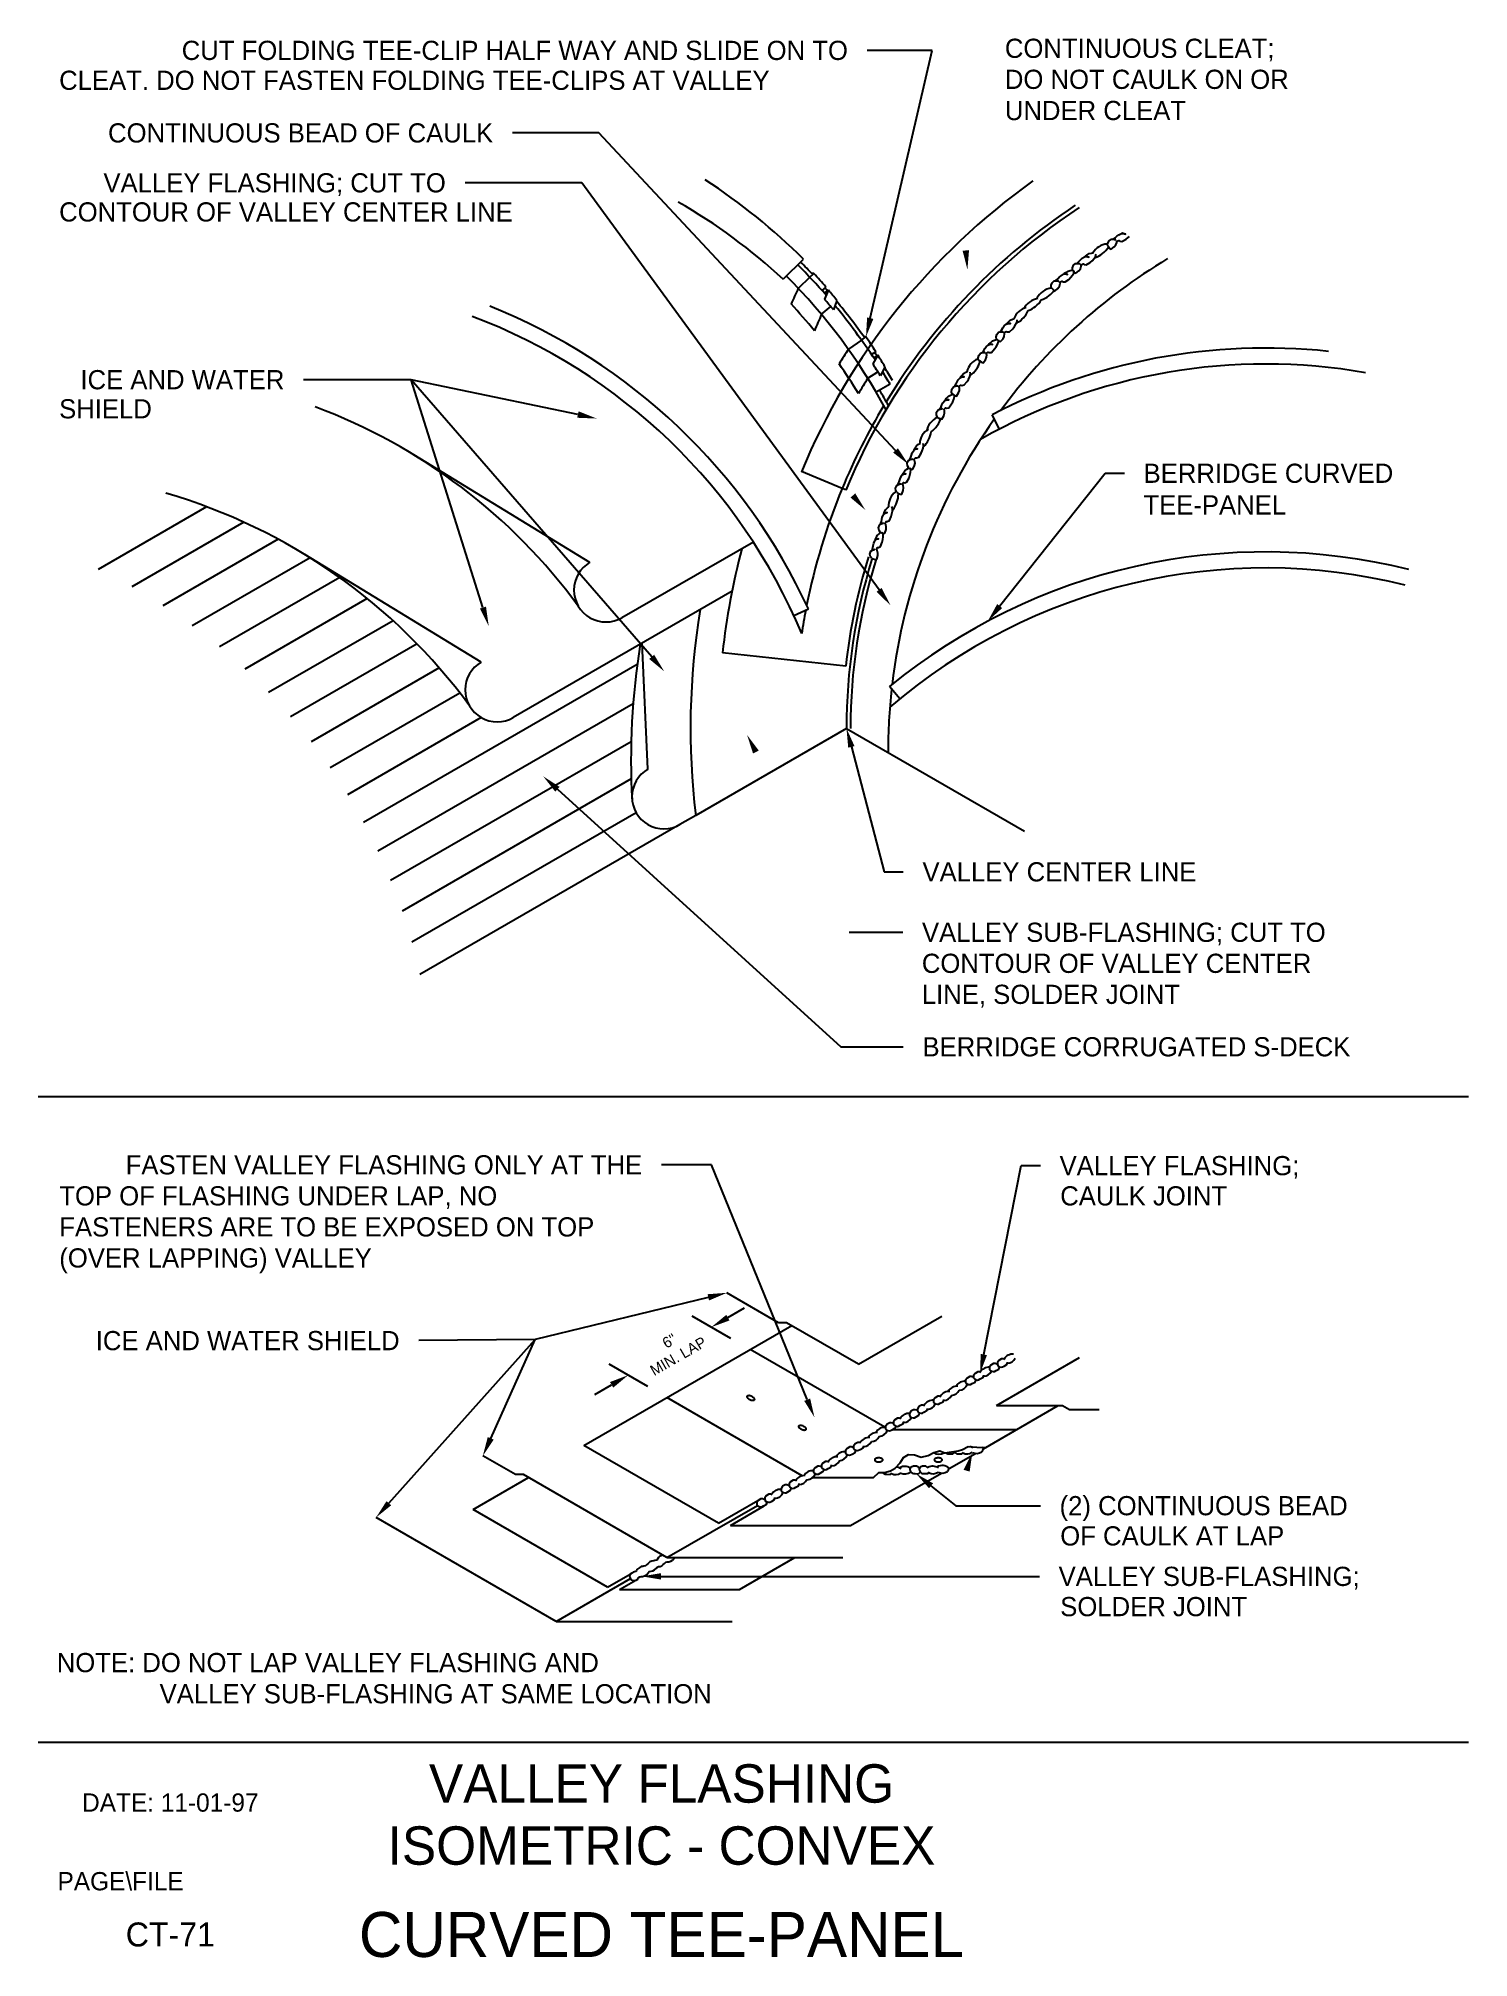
# Model space of a CAD drawing. Extents: x 0 to 90, y 3 to 123.
import ezdxf
from ezdxf.enums import TextEntityAlignment as Align

# ---------------------------------------------------------------- set-up
doc = ezdxf.new("R2010")
doc.units = 0
doc.header["$LTSCALE"] = 1.5996
doc.linetypes.add('HIDDENX2', pattern=[0])
for name, color, linetype in [('BORDER', 7, 'CONTINUOUS'), ('CMP-FLSH', 7, 'CONTINUOUS'), ('DIM-TXT', 7, 'CONTINUOUS'), ('STRC', 7, 'CONTINUOUS')]:
    doc.layers.add(name, color=color, linetype=linetype)

msp = doc.modelspace()

# ---------------------------------------------------------------- linework, layer by layer
at = {"layer": 'BORDER', "color": 0, "linetype": 'CONTINUOUS'}
for p, q in [((89.76, 56.88), (0.37, 56.88)), ((89.76, 16.5), (0.37, 16.5))]:
    msp.add_line(p, q, dxfattribs=at)
at = {"layer": 'CMP-FLSH', "color": 0, "linetype": 'CONTINUOUS'}
for p, q in [((46.95, 108.01), (48.19, 109.25)), ((48.6, 108.11), (48.84, 108.35)), ((48.84, 108.35), (48.72, 108.34)), ((49.59, 107.5), (49.35, 107.29)), ((49.75, 107.32), (49.5, 106.74)), ((49.51, 107.11), (49.75, 107.32)), ((50.28, 106.66), (50.07, 106.07)), ((52.1, 104.39), (51.98, 104.4)), ((51.82, 104.19), (52.1, 104.39)), ((52.71, 103.45), (52.45, 103.28)), ((52.85, 103.24), (52.52, 102.71)), ((52.59, 103.07), (52.85, 103.24)), ((53.28, 102.52), (53, 101.96)), ((53.61, 101.43), (52.74, 100.92)), ((60.44, 98.62), (59.98, 99.51)), ((34.85, 90.29), (23.83, 97.02)), ((50.84, 94.82), (50.61, 94.91)), ((45.06, 91.56), (36.85, 86.82)), ((28.05, 84.05), (17.03, 90.78)), ((43.73, 88.48), (30.05, 80.59)), ((47.59, 86.96), (48.5, 87.38)), ((38.47, 77.36), (38.11, 85.24)), ((50.84, 83.8), (43.14, 84.63)), ((54.21, 81.75), (53.57, 82.52)), ((50.88, 79.91), (41.46, 74.47)), ((50.88, 79.91), (62.01, 73.49)), ((41.46, 74.47), (40.47, 73.9)), ((46.64, 42.75), (43.41, 44.62)), ((34.47, 35.07), (47.46, 42.57)), ((47.14, 42.75), (46.64, 42.75)), ((51.63, 40.16), (47.14, 42.75)), ((51.63, 40.16), (56.83, 43.16)), ((60.25, 37.57), (65.45, 40.57)), ((48.12, 33.18), (39.66, 38.07)), ((59.44, 34.87), (64.12, 37.57)), ((60.25, 37.57), (64.38, 37.57)), ((64.38, 37.57), (64.81, 37.32)), ((64.81, 37.32), (66.68, 37.32)), ((42.88, 30.21), (34.47, 35.07)), ((30.19, 33.25), (28.15, 34.42)), ((57.3, 33.63), (58.95, 34.58)), ((27.54, 31.07), (31, 33.07)), ((30.69, 33.25), (30.19, 33.25)), ((39.66, 28.07), (30.69, 33.25)), ((48.78, 33.07), (52.57, 33.07)), ((51.13, 30.07), (56.81, 33.35)), ((39.66, 28.07), (45.31, 31.33)), ((42.88, 30.21), (45.33, 31.63)), ((43.63, 30.07), (45.74, 31.29)), ((32.73, 24.07), (21.48, 30.57)), ((35.95, 26.21), (27.54, 31.07)), ((43.63, 30.07), (51.13, 30.07)), ((39.66, 28.07), (50.66, 28.07)), ((44.2, 26.07), (47.66, 28.07)), ((32.73, 24.07), (37.39, 26.75)), ((35.95, 26.21), (37.36, 27.03)), ((36.7, 26.07), (37.72, 26.66)), ((36.7, 26.07), (44.2, 26.07)), ((32.73, 24.07), (43.73, 24.07))]:
    msp.add_line(p, q, dxfattribs=at)
at = {"layer": 'CMP-FLSH', "color": 0, "linetype": 'HIDDENX2'}
for p, q in [((48.6, 108.11), (47.87, 107.42)), ((49.32, 105.8), (49.9, 106.28)), ((51.82, 104.19), (51, 103.61)), ((52.21, 101.8), (52.85, 102.2)), ((50.61, 94.91), (48.07, 95.96)), ((53.28, 36.21), (44.86, 41.07)), ((53.77, 36.07), (61.52, 36.07))]:
    msp.add_line(p, q, dxfattribs=at)
at = {"layer": 'CMP-FLSH', "color": 0, "linetype": 'CONTINUOUS'}
for points in [[(67.2, 110.13), (67.22, 110.25), (67.29, 110.4), (67.45, 110.5), (67.57, 110.49), (67.7, 110.45), (67.55, 110.51), (67.69, 110.6), (67.78, 110.69), (67.9, 110.77), (68.06, 110.85), (68.19, 110.85), (68.31, 110.8), (68.1, 110.88), (68.15, 110.9)], [(67.2, 110.13), (67.25, 110.04), (67.34, 109.92), (67.42, 109.88), (67.62, 110.01), (67.72, 110.14), (67.78, 110.29), (67.77, 110.37), (67.91, 110.42), (67.96, 110.37), (68.1, 110.35), (68.36, 110.49), (68.49, 110.59), (68.56, 110.66)], [(64.99, 108.61), (65.04, 108.53), (65.13, 108.42), (65.22, 108.38), (65.41, 108.52), (65.5, 108.65), (65.55, 108.81), (65.54, 108.89), (65.67, 108.95), (65.73, 108.91), (65.87, 108.89), (66.12, 109.04), (66.24, 109.15), (66.36, 109.29), (66.45, 109.42), (66.48, 109.55)], [(65.01, 108.58), (65, 108.7), (65.06, 108.86), (65.2, 108.98), (65.33, 108.98), (65.46, 108.96), (65.3, 109), (65.43, 109.11), (65.51, 109.2), (65.62, 109.31), (65.76, 109.4), (65.9, 109.42), (66.02, 109.38), (65.81, 109.44), (65.92, 109.51), (66.05, 109.6), (66.2, 109.63), (66.31, 109.64)], [(63.68, 107.48), (63.68, 107.61), (63.73, 107.77), (63.87, 107.89), (64, 107.89), (64.13, 107.87), (63.97, 107.91), (64.1, 108.01), (64.18, 108.11), (64.29, 108.21), (64.44, 108.31), (64.57, 108.33), (64.7, 108.29), (64.48, 108.34), (64.59, 108.42), (64.73, 108.5), (64.87, 108.53), (64.99, 108.55)], [(63.68, 107.48), (63.74, 107.41), (63.84, 107.3), (63.92, 107.27), (64.1, 107.42), (64.19, 107.56), (64.23, 107.72), (64.21, 107.8), (64.34, 107.86), (64.4, 107.82), (64.55, 107.82), (64.78, 107.98), (64.89, 108.1), (65, 108.24), (65.09, 108.38), (65.11, 108.51)], [(60.26, 104.25), (60.24, 104.38), (60.27, 104.54), (60.38, 104.68), (60.51, 104.7), (60.65, 104.71), (60.48, 104.72), (60.59, 104.85), (60.65, 104.95), (60.74, 105.07), (60.87, 105.19), (61, 105.23), (61.13, 105.22), (60.9, 105.23), (61, 105.33), (61.12, 105.43), (61.26, 105.49), (61.37, 105.52)], [(60.24, 104.28), (60.3, 104.21), (60.42, 104.11), (60.5, 104.09), (60.67, 104.27), (60.74, 104.41), (60.76, 104.58), (60.74, 104.65), (60.86, 104.73), (60.92, 104.7), (61.06, 104.71), (61.28, 104.9), (61.38, 105.03), (61.47, 105.18), (61.54, 105.32), (61.55, 105.46)], [(59.14, 102.94), (59.12, 103.07), (59.15, 103.23), (59.26, 103.37), (59.39, 103.4), (59.53, 103.4), (59.36, 103.41), (59.47, 103.54), (59.53, 103.65), (59.62, 103.77), (59.75, 103.89), (59.88, 103.93), (60.01, 103.91), (59.78, 103.93), (59.88, 104.02), (60, 104.13), (60.14, 104.18), (60.25, 104.22)], [(59.14, 102.94), (59.21, 102.88), (59.33, 102.79), (59.42, 102.77), (59.57, 102.96), (59.63, 103.11), (59.65, 103.27), (59.62, 103.34), (59.73, 103.43), (59.8, 103.4), (59.94, 103.42), (60.14, 103.63), (60.23, 103.76), (60.32, 103.92), (60.38, 104.07), (60.38, 104.2)], [(57.49, 100.82), (57.45, 100.94), (57.46, 101.11), (57.56, 101.26), (57.68, 101.3), (57.82, 101.32), (57.65, 101.31), (57.74, 101.45), (57.79, 101.57), (57.86, 101.7), (57.98, 101.83), (58.1, 101.89), (58.23, 101.89), (58.01, 101.88), (58.09, 101.98), (58.2, 102.1), (58.33, 102.18), (58.43, 102.22)], [(57.47, 100.85), (57.54, 100.79), (57.66, 100.71), (57.75, 100.69), (57.89, 100.89), (57.95, 101.04), (57.95, 101.21), (57.91, 101.28), (58.02, 101.37), (58.09, 101.35), (58.23, 101.38), (58.42, 101.59), (58.5, 101.73), (58.58, 101.9), (58.63, 102.05), (58.62, 102.18)], [(56.54, 99.39), (56.5, 99.51), (56.51, 99.67), (56.61, 99.83), (56.73, 99.87), (56.87, 99.89), (56.7, 99.88), (56.79, 100.02), (56.84, 100.14), (56.91, 100.26), (57.02, 100.4), (57.15, 100.46), (57.28, 100.46), (57.06, 100.45), (57.14, 100.55), (57.25, 100.67), (57.38, 100.74), (57.48, 100.79)], [(56.54, 99.39), (56.62, 99.33), (56.75, 99.26), (56.84, 99.25), (56.97, 99.46), (57.01, 99.61), (57, 99.78), (56.96, 99.84), (57.07, 99.94), (57.13, 99.93), (57.27, 99.96), (57.45, 100.19), (57.52, 100.33), (57.59, 100.5), (57.63, 100.65), (57.61, 100.79)], [(54.75, 96.21), (54.69, 96.33), (54.68, 96.49), (54.75, 96.66), (54.87, 96.72), (55, 96.75), (54.83, 96.72), (54.9, 96.87), (54.94, 96.99), (54.99, 97.13), (55.08, 97.28), (55.2, 97.36), (55.32, 97.38), (55.1, 97.33), (55.17, 97.45), (55.26, 97.58), (55.38, 97.67), (55.48, 97.73)], [(54.72, 96.23), (54.8, 96.18), (54.93, 96.12), (55.03, 96.12), (55.14, 96.34), (55.17, 96.49), (55.14, 96.66), (55.1, 96.72), (55.19, 96.83), (55.26, 96.82), (55.4, 96.87), (55.55, 97.11), (55.62, 97.26), (55.67, 97.43), (55.7, 97.59), (55.67, 97.72)], [(54.02, 94.66), (53.96, 94.77), (53.95, 94.93), (54.02, 95.1), (54.13, 95.16), (54.27, 95.2), (54.1, 95.16), (54.17, 95.32), (54.21, 95.44), (54.26, 95.57), (54.35, 95.72), (54.47, 95.8), (54.59, 95.82), (54.37, 95.78), (54.44, 95.89), (54.53, 96.02), (54.65, 96.12), (54.75, 96.18)], [(54.02, 94.66), (54.1, 94.61), (54.24, 94.56), (54.33, 94.56), (54.43, 94.78), (54.45, 94.94), (54.42, 95.11), (54.37, 95.17), (54.45, 95.28), (54.53, 95.27), (54.66, 95.33), (54.8, 95.58), (54.85, 95.73), (54.89, 95.91), (54.91, 96.07), (54.87, 96.2)], [(52.99, 92.17), (52.92, 92.28), (52.89, 92.44), (52.94, 92.61), (53.05, 92.69), (53.17, 92.74), (53.01, 92.69), (53.07, 92.85), (53.08, 92.97), (53.12, 93.11), (53.19, 93.27), (53.3, 93.36), (53.42, 93.4), (53.21, 93.33), (53.26, 93.45), (53.33, 93.59), (53.44, 93.7), (53.53, 93.77)], [(52.96, 92.19), (53.05, 92.15), (53.19, 92.1), (53.28, 92.12), (53.36, 92.34), (53.37, 92.5), (53.33, 92.66), (53.28, 92.72), (53.36, 92.84), (53.43, 92.84), (53.56, 92.9), (53.68, 93.16), (53.72, 93.32), (53.75, 93.49), (53.76, 93.65), (53.72, 93.78)], [(52.46, 90.53), (52.39, 90.64), (52.35, 90.8), (52.41, 90.98), (52.51, 91.05), (52.64, 91.1), (52.48, 91.05), (52.53, 91.21), (52.55, 91.33), (52.59, 91.48), (52.66, 91.64), (52.76, 91.73), (52.89, 91.76), (52.67, 91.69), (52.73, 91.81), (52.8, 91.96), (52.91, 92.06), (52.99, 92.13)], [(52.46, 90.53), (52.55, 90.5), (52.69, 90.46), (52.78, 90.48), (52.85, 90.71), (52.85, 90.87), (52.8, 91.03), (52.75, 91.09), (52.82, 91.21), (52.89, 91.21), (53.01, 91.28), (53.12, 91.55), (53.15, 91.71), (53.17, 91.89), (53.17, 92.05), (53.12, 92.17)], [(59.28, 39.63), (59.17, 39.67), (59.08, 39.67), (58.92, 39.57), (58.82, 39.44), (58.82, 39.31), (58.88, 39.23), (58.96, 39.18), (59.06, 39.16), (59.14, 39.17), (59.24, 39.23), (59.41, 39.32), (59.46, 39.42), (59.46, 39.46)], [(60.28, 40.16), (60.17, 40.2), (60.07, 40.2), (59.91, 40.1), (59.81, 39.97), (59.81, 39.84), (59.88, 39.76), (59.96, 39.71), (60.05, 39.69), (60.13, 39.7), (60.23, 39.76), (60.41, 39.85), (60.45, 39.95), (60.45, 40)], [(60.77, 40.45), (60.67, 40.49), (60.57, 40.49), (60.41, 40.39), (60.31, 40.26), (60.31, 40.13), (60.37, 40.04), (60.45, 40), (60.55, 39.98), (60.63, 39.99), (60.73, 40.04), (60.91, 40.14), (60.95, 40.24), (60.95, 40.28)], [(58.79, 39.35), (58.68, 39.38), (58.58, 39.38), (58.42, 39.28), (58.32, 39.15), (58.32, 39.03), (58.39, 38.94), (58.47, 38.89), (58.56, 38.88), (58.64, 38.89), (58.74, 38.94), (58.92, 39.04), (58.96, 39.13), (58.96, 39.18)], [(55.27, 37.28), (55.17, 37.31), (55.07, 37.31), (54.91, 37.21), (54.81, 37.08), (54.81, 36.96), (54.87, 36.87), (54.95, 36.82), (55.05, 36.8), (55.13, 36.81), (55.23, 36.87), (55.41, 36.96), (55.45, 37.06), (55.45, 37.11)], [(55.77, 37.56), (55.66, 37.6), (55.56, 37.6), (55.4, 37.5), (55.31, 37.37), (55.31, 37.24), (55.37, 37.15), (55.45, 37.11), (55.55, 37.09), (55.63, 37.1), (55.72, 37.15), (55.9, 37.25), (55.95, 37.35), (55.95, 37.39)], [(56.79, 38.12), (56.68, 38.15), (56.58, 38.15), (56.42, 38.06), (56.32, 37.92), (56.32, 37.8), (56.39, 37.71), (56.47, 37.67), (56.56, 37.65), (56.64, 37.66), (56.74, 37.71), (56.92, 37.81), (56.96, 37.91), (56.96, 37.95)], [(53.78, 36.46), (53.67, 36.49), (53.58, 36.49), (53.42, 36.4), (53.32, 36.26), (53.32, 36.14), (53.38, 36.05), (53.46, 36.01), (53.56, 35.99), (53.64, 36), (53.74, 36.05), (53.91, 36.15), (53.96, 36.24), (53.96, 36.29)], [(54.28, 36.74), (54.17, 36.78), (54.07, 36.78), (53.91, 36.68), (53.82, 36.55), (53.82, 36.42), (53.88, 36.34), (53.96, 36.29), (54.06, 36.27), (54.14, 36.28), (54.23, 36.34), (54.41, 36.43), (54.46, 36.53), (54.46, 36.58)], [(51.29, 34.94), (51.18, 34.98), (51.08, 34.98), (50.92, 34.88), (50.82, 34.75), (50.82, 34.62), (50.89, 34.53), (50.97, 34.49), (51.06, 34.47), (51.14, 34.48), (51.24, 34.53), (51.42, 34.63), (51.46, 34.73), (51.46, 34.77)], [(51.78, 35.23), (51.68, 35.26), (51.58, 35.26), (51.42, 35.17), (51.32, 35.03), (51.32, 34.91), (51.38, 34.82), (51.46, 34.78), (51.56, 34.76), (51.64, 34.77), (51.74, 34.82), (51.92, 34.92), (51.96, 35.02), (51.96, 35.06)], [(52.57, 33.07), (52.91, 33.39), (53.25, 33.39), (53.64, 33.49), (53.93, 33.66), (54.23, 33.98), (54.45, 34.32), (54.76, 34.51), (55.13, 34.49), (55.54, 34.34), (55.98, 34.44), (56.34, 34.63), (56.71, 34.73), (57.02, 34.61), (57.87, 34.73), (58.14, 34.83), (58.48, 35), (59.02, 34.97), (59.48, 34.95), (59.59, 34.95)], [(49.28, 33.75), (49.17, 33.78), (49.08, 33.78), (48.92, 33.68), (48.82, 33.55), (48.82, 33.43), (48.88, 33.34), (48.96, 33.29), (49.06, 33.28), (49.14, 33.29), (49.24, 33.34), (49.41, 33.44), (49.46, 33.53), (49.46, 33.58)], [(49.78, 34.03), (49.67, 34.07), (49.57, 34.07), (49.41, 33.97), (49.31, 33.84), (49.31, 33.71), (49.38, 33.63), (49.46, 33.58), (49.55, 33.56), (49.63, 33.57), (49.73, 33.63), (49.91, 33.72), (49.95, 33.82), (49.95, 33.87)], [(55.41, 33.65), (55.34, 33.73), (55.25, 33.78), (55.07, 33.77), (54.92, 33.71), (54.85, 33.6), (54.86, 33.49), (54.91, 33.41), (54.99, 33.35), (55.06, 33.32), (55.17, 33.32), (55.38, 33.31), (55.46, 33.38), (55.49, 33.41)], [(55.99, 33.65), (55.91, 33.74), (55.83, 33.79), (55.64, 33.78), (55.49, 33.71), (55.43, 33.6), (55.44, 33.5), (55.49, 33.42), (55.56, 33.35), (55.64, 33.32), (55.75, 33.32), (55.95, 33.32), (56.04, 33.38), (56.06, 33.42)], [(57.09, 34.62), (57.13, 34.59), (57.21, 34.55), (57.32, 34.55), (57.52, 34.55), (57.61, 34.61), (57.63, 34.65)], [(57.61, 34.69), (57.63, 34.65), (57.71, 34.59), (57.78, 34.56), (57.89, 34.56), (58.09, 34.56), (58.18, 34.62), (58.2, 34.66)], [(47.26, 32.58), (47.15, 32.61), (47.05, 32.61), (46.89, 32.52), (46.79, 32.38), (46.79, 32.26), (46.86, 32.17), (46.94, 32.13), (47.03, 32.11), (47.11, 32.12), (47.21, 32.17), (47.39, 32.27), (47.43, 32.37), (47.43, 32.41)], [(47.75, 32.87), (47.65, 32.9), (47.55, 32.9), (47.39, 32.8), (47.29, 32.67), (47.29, 32.55), (47.35, 32.46), (47.43, 32.41), (47.53, 32.39), (47.61, 32.4), (47.71, 32.46), (47.89, 32.55), (47.93, 32.65), (47.93, 32.7)], [(53.13, 33.39), (53.15, 33.36), (53.23, 33.3), (53.3, 33.27), (53.41, 33.27), (53.62, 33.26), (53.7, 33.33), (53.72, 33.37)], [(45.74, 31.7), (45.63, 31.74), (45.53, 31.74), (45.37, 31.64), (45.28, 31.51), (45.28, 31.38), (45.34, 31.29), (45.42, 31.25), (45.52, 31.23), (45.6, 31.24), (45.69, 31.29), (45.87, 31.39), (45.92, 31.49), (45.92, 31.53)], [(46.24, 31.99), (46.13, 32.02), (46.03, 32.02), (45.87, 31.93), (45.77, 31.79), (45.77, 31.67), (45.84, 31.58), (45.92, 31.54), (46.01, 31.52), (46.09, 31.53), (46.19, 31.58), (46.37, 31.68), (46.41, 31.78), (46.41, 31.82)], [(39.41, 28.21), (39.19, 28.13), (39.14, 28.06), (39.02, 27.9), (38.91, 27.89), (38.83, 27.87), (38.72, 27.83), (38.59, 27.8), (38.48, 27.69), (38.38, 27.61), (38.31, 27.55), (38.21, 27.52), (38.15, 27.51), (38.05, 27.51), (37.97, 27.45), (37.91, 27.4), (37.78, 27.31), (37.75, 27.24), (37.69, 27.19), (37.63, 27.17), (37.54, 27.16), (37.46, 27.09), (37.36, 27.03), (37.32, 26.92), (37.34, 26.85), (37.39, 26.75), (37.44, 26.68), (37.55, 26.64), (37.63, 26.64), (37.73, 26.66), (37.83, 26.71), (37.86, 26.79), (37.97, 26.87), (38.05, 26.89), (38.14, 26.89), (38.25, 26.92), (38.4, 27.01), (38.48, 27.11), (38.54, 27.19), (38.67, 27.22), (38.77, 27.23), (38.89, 27.3), (39, 27.4), (39.05, 27.46), (39.13, 27.5), (39.23, 27.51), (39.34, 27.54), (39.43, 27.64), (39.51, 27.7), (39.58, 27.77), (39.67, 27.79), (39.78, 27.8), (39.9, 27.83), (40.01, 27.91), (40.16, 28.07)]]:
    msp.add_lwpolyline(points, dxfattribs=at)
at = {"layer": 'CMP-FLSH', "color": 0, "linetype": 'HIDDENX2'}
for points in [[(45.12, 37.92, -0.174705), (45.09, 37.89, -0.104203), (45.01, 37.88, -0.064948), (44.93, 37.89, -0.051099), (44.84, 37.93, -0.051099), (44.76, 37.99, -0.064948), (44.71, 38.05, -0.104203), (44.68, 38.12, -0.174705), (44.69, 38.17, -0.174705), (44.72, 38.19, -0.104203), (44.8, 38.21, -0.064948), (44.87, 38.19, -0.051099), (44.97, 38.15, -0.051099), (45.05, 38.09, -0.064948), (45.1, 38.03, -0.104203), (45.13, 37.96, -0.174705)], [(48.34, 36.06, -0.174705), (48.31, 36.03, -0.104203), (48.24, 36.02, -0.064948), (48.16, 36.03, -0.051099), (48.06, 36.07, -0.051099), (47.98, 36.13, -0.064948), (47.93, 36.19, -0.104203), (47.9, 36.26, -0.174705), (47.91, 36.31, -0.174705), (47.94, 36.33, -0.104203), (48.02, 36.34, -0.064948), (48.1, 36.33, -0.051099), (48.19, 36.29, -0.051099), (48.27, 36.23, -0.064948), (48.32, 36.17, -0.104203), (48.35, 36.1, -0.174705)], [(52.65, 34.17, 0.174705), (52.66, 34.13, 0.104203), (52.72, 34.09, 0.064948), (52.79, 34.06, 0.051099), (52.9, 34.05, 0.051099), (53, 34.06, 0.064948), (53.07, 34.09, 0.104203), (53.13, 34.13, 0.174705), (53.15, 34.17, 0.174705), (53.13, 34.22, 0.104203), (53.07, 34.26, 0.064948), (53, 34.29, 0.051099), (52.9, 34.3, 0.051099), (52.79, 34.29, 0.064948), (52.72, 34.26, 0.104203), (52.66, 34.22, 0.174705)]]:
    msp.add_lwpolyline(points, format="xyb", close=True, dxfattribs=at)
at = {"layer": 'CMP-FLSH', "color": 0, "linetype": 'CONTINUOUS'}
msp.add_lwpolyline([(56.37, 34.17, 0.174705), (56.38, 34.13, 0.104203), (56.44, 34.09, 0.064948), (56.52, 34.06, 0.051099), (56.62, 34.05, 0.051099), (56.72, 34.06, 0.064948), (56.79, 34.09, 0.104203), (56.85, 34.13, 0.174705), (56.87, 34.17, 0.174705), (56.85, 34.22, 0.104203), (56.79, 34.26, 0.064948), (56.72, 34.29, 0.051099), (56.62, 34.3, 0.051099), (56.52, 34.29, 0.064948), (56.44, 34.26, 0.104203), (56.38, 34.22, 0.174705)], format="xyb", close=True, dxfattribs=at)
for centre, radius, start, end in [((21.68, 82.72), 37.5, 45.0168, 57.0967), ((22.56, 81.82), 35.75, 47.0168, 60.1194), ((86.88, 79.91), 39, 123.3911, 157.5352), ((89.48, 78.41), 36, 120.973, 143.6076), ((67.22, 109.13), 1.06, 92.8723, 151.7081), ((65.86, 110.93), 1.68, 289.5841, 326.2036), ((21.68, 82.72), 36, 28.3826, 45.0168), ((21.68, 82.72), 37, 40.9923, 45.0168), ((21.68, 82.72), 37.25, 43.3327, 45.0168), ((23.73, 85.55), 33.92, 40.331, 42.2286), ((21.68, 82.72), 37.25, 41.1778, 41.6088), ((23.73, 85.55), 33.92, 38.4848, 39.9117), ((63.82, 106.27), 1.17, 96.7893, 152.6318), ((62.5, 108.28), 1.68, 289.2869, 325.9064), ((14.87, 71.94), 36, 22.7001, 69.4935), ((14.87, 71.94), 37, 24.6539, 68.2286), ((21.74, 82.66), 36.75, 39.5644, 40.9441), ((21.68, 82.72), 37, 33.1308, 39.6585), ((21.68, 82.72), 37.25, 35.4678, 39.8912), ((62.35, 105.19), 1.05, 103.2286, 162.2513), ((60.7, 106.71), 1.68, 299.4558, 336.0754), ((63.01, 105.62), 1.17, 98.2769, 154.1195), ((61.64, 107.6), 1.68, 290.7745, 327.3941), ((24.05, 85.31), 33.92, 32.331, 34.2286), ((21.68, 82.72), 37.25, 33.3625, 33.7439), ((24.05, 85.31), 33.92, 30.4848, 31.9117), ((77.07, 66.69), 37, 83.8952, 117.5058), ((21.68, 82.72), 36.75, 31.5644, 32.9441), ((21.68, 82.72), 37, 30.3661, 31.7995), ((21.68, 82.72), 37.25, 30.5581, 32.0309), ((59.45, 102), 1.06, 109.8324, 168.6682), ((57.62, 103.32), 1.68, 306.5442, 343.1637), ((77.07, 66.69), 36, 80.0013, 119.6487), ((21.68, 82.72), 36.25, 28.6168, 30.3661), ((5.07, 66.29), 36, 36.2123, 69.4935), ((89.48, 78.41), 36, 144.6511, 173.2405), ((56.51, 97.68), 1.05, 118.701, 177.7237), ((54.51, 98.7), 1.68, 314.9282, 351.5478), ((57.03, 98.27), 1.17, 113.7493, 169.5919), ((55.18, 99.81), 1.68, 306.2469, 342.8665), ((86.88, 79.91), 39.25, 157.5352, 168.7003), ((-1.73, 60.05), 36, 36.2123, 73.7526), ((54.57, 93.83), 1.06, 125.3048, 184.1406), ((52.45, 94.61), 1.68, 322.0166, 358.6361), ((35.85, 88.56), 2, 120, 300), ((86.88, 79.91), 44, 165.2072, 173.8426), ((86.88, 79.91), 36.25, 162.8034, 173.8426), ((86.88, 79.91), 36, 162.8948, 180), ((86.88, 79.91), 35.75, 162.8927, 180), ((77.07, 53.94), 37, 75.973, 129.4209), ((77.07, 53.94), 36, 75.973, 130.7022), ((86.88, 79.91), 45.75, 170.6631, 186.8311), ((86.88, 79.91), 39.25, 169.1479, 171.32), ((29.05, 82.32), 2, 120, 300), ((83.41, 77.91), 46, 170.9178, 183.0989), ((89.48, 78.41), 36, 173.6944, 180), ((39.47, 75.63), 2, 120, 300), ((59.79, 39.32), 0.648, 86.3355, 148.7772), ((59.42, 39.98), 0.583, 273.0964, 333.2594), ((61.28, 40.14), 0.648, 86.3355, 148.7772), ((60.91, 40.8), 0.583, 273.0964, 333.2594), ((57.3, 37.81), 0.648, 86.3355, 148.7772), ((57.79, 38.13), 0.648, 86.3355, 148.7772), ((57.41, 38.79), 0.583, 273.0964, 333.2594), ((58.28, 38.45), 0.648, 86.3355, 148.7772), ((57.9, 39.11), 0.583, 273.0964, 339.5535), ((56.28, 37.25), 0.648, 86.3355, 148.7772), ((55.91, 37.91), 0.583, 273.0964, 333.2594), ((56.93, 38.47), 0.583, 273.0964, 333.2594), ((53.27, 35.56), 0.648, 86.3355, 148.7772), ((52.9, 36.22), 0.583, 273.0964, 339.5535), ((54.79, 36.43), 0.648, 86.3355, 148.7772), ((54.42, 37.09), 0.583, 273.0964, 333.2594), ((52.29, 34.92), 0.648, 86.3355, 148.7772), ((51.92, 35.58), 0.583, 273.0964, 333.2594), ((52.78, 35.24), 0.648, 86.3355, 148.7772), ((52.41, 35.9), 0.583, 273.0964, 333.2594), ((58.42, 34.37), 0.648, 56.8364, 74.2703), ((59.01, 34.41), 0.648, 116.3224, 119.278), ((58.89, 35.06), 0.583, 318.6809, 341.6975), ((59.01, 34.41), 0.648, 47.1758, 58.0473), ((50.29, 33.72), 0.648, 86.3355, 148.7772), ((49.92, 34.38), 0.583, 273.0964, 333.2594), ((50.78, 34.04), 0.648, 86.3355, 148.7772), ((50.4, 34.7), 0.583, 273.0964, 339.5535), ((53.94, 33.08), 0.648, 56.8364, 85.7161), ((54.53, 33.12), 0.648, 56.8364, 119.278), ((56.28, 33.13), 0.648, 56.8364, 119.278), ((56.67, 35.11), 0.583, 235.3004, 302.9329), ((56.86, 33.17), 0.648, 47.1758, 119.278), ((56.75, 33.83), 0.583, 318.6809, 341.6975), ((58.42, 35.13), 0.583, 243.5972, 303.7603), ((59.01, 35.16), 0.583, 243.5972, 303.7603), ((48.26, 32.55), 0.648, 86.3355, 148.7772), ((47.89, 33.21), 0.583, 273.0964, 333.2594), ((48.77, 32.85), 0.648, 86.3355, 148.7772), ((48.4, 33.51), 0.583, 273.0964, 339.5535), ((53.95, 33.84), 0.583, 243.5972, 303.7603), ((54.53, 33.87), 0.583, 243.5972, 310.0543), ((56.28, 33.89), 0.583, 243.5972, 303.7603), ((56.86, 33.93), 0.583, 243.5972, 303.7603), ((46.75, 31.68), 0.648, 86.3355, 148.7772), ((46.37, 32.34), 0.583, 273.0964, 339.5535)]:
    msp.add_arc(centre, radius, start, end, dxfattribs=at)
at = {"layer": 'CMP-FLSH', "color": 0, "linetype": 'HIDDENX2'}
for centre, radius, start, end in [((86.88, 79.91), 42, 125.4237, 157.5352), ((86.88, 79.91), 39.25, 123.5738, 148.6447), ((86.7, 88.95), 43, 154.5568, 155.9953), ((21.74, 82.66), 35, 39.1788, 42.8112), ((86.7, 88.95), 41, 155.7382, 157.3057), ((86.88, 79.91), 43, 146.5568, 147.9953), ((21.68, 82.72), 35, 31.1788, 34.8112), ((86.88, 79.91), 41, 147.7382, 149.3057), ((86.88, 79.91), 39.25, 149.0657, 157.5352)]:
    msp.add_arc(centre, radius, start, end, dxfattribs=at)
at = {"layer": 'DIM-TXT', "color": 0, "linetype": 'CONTINUOUS'}
for p, q in [((56.23, 122.3), (52.17, 122.3)), ((52.37, 105.56), (56.23, 122.3)), ((35.41, 117.14), (30, 117.14)), ((53.95, 97.28), (35.41, 117.14)), ((34.35, 114.02), (27.04, 114.02)), ((52.92, 88.57), (34.35, 114.02)), ((23.67, 101.71), (16.95, 101.71)), ((38.71, 84.38), (23.67, 101.71)), ((34.1, 99.53), (23.67, 101.71)), ((28.16, 87.46), (23.67, 101.71)), ((60.45, 87.55), (67.05, 95.86)), ((67.05, 95.86), (68.25, 95.86)), ((51.19, 78.75), (53.23, 70.94)), ((32.81, 76.1), (50.52, 60)), ((53.23, 70.94), (54.43, 70.94)), ((51.04, 67.16), (54.4, 67.16)), ((50.52, 60), (54.43, 60)), ((42.45, 52.62), (39.31, 52.62)), ((48.42, 37.94), (42.45, 52.62)), ((59.46, 40.76), (61.8, 52.57)), ((61.8, 52.57), (63, 52.57)), ((42.24, 44.33), (31.42, 41.69)), ((43.47, 43.07), (44.51, 43.67)), ((43.66, 41.76), (41.23, 43.16)), ((22.28, 31.46), (31.42, 41.69)), ((31.42, 41.69), (24.15, 41.63)), ((28.65, 35.52), (31.42, 41.69)), ((38.46, 38.76), (36.04, 40.16)), ((35.16, 38.27), (36.2, 38.87)), ((56.16, 32.56), (57.72, 31.31)), ((57.72, 31.31), (63, 31.31)), ((39.29, 26.89), (62.94, 26.89))]:
    msp.add_line(p, q, dxfattribs=at)
at = {"layer": 'DIM-TXT', "color": 0, "linetype": 'CONTINUOUS', "extrusion": (0, 0, -1)}
for points in [[(-58.54, 109.81), (-58.44, 108.59), (-58.14, 109.77)], [(-58.2, 33.55), (-58.75, 34.64), (-58.58, 33.44)]]:
    msp.add_solid(points, dxfattribs=at)
at = {"layer": 'DIM-TXT', "color": 0, "linetype": 'CONTINUOUS'}
for points in [[(52.56, 105.51), (52.17, 105.6), (52.1, 104.39)], [(34.14, 99.73), (34.05, 99.33), (35.27, 99.28)], [(54.09, 97.42), (53.8, 97.15), (54.76, 96.41)], [(51.43, 94.6), (51.13, 94.34), (52.06, 93.56)], [(53.08, 88.69), (52.76, 88.45), (53.63, 87.6)], [(60.61, 87.43), (60.3, 87.68), (59.71, 86.61)], [(28.35, 87.52), (27.97, 87.4), (28.52, 86.31)], [(38.86, 84.51), (38.55, 84.25), (39.49, 83.47)], [(45.04, 78.34), (45.4, 78.52), (44.67, 79.49)], [(50.99, 78.7), (51.38, 78.8), (50.88, 79.91)], [(32.68, 75.95), (32.95, 76.25), (31.93, 76.91)], [(42.2, 44.53), (42.29, 44.14), (43.41, 44.62)], [(43.37, 43.24), (43.57, 42.89), (42.43, 42.47)], [(59.66, 40.72), (59.27, 40.8), (59.23, 39.59)], [(36.1, 39.04), (36.3, 38.69), (37.24, 39.47)], [(48.61, 38.01), (48.24, 37.86), (48.88, 36.83)], [(28.83, 35.44), (28.46, 35.6), (28.15, 34.42)], [(56.04, 32.4), (56.29, 32.71), (55.23, 33.31)], [(22.42, 31.33), (22.13, 31.59), (21.48, 30.57)], [(39.29, 26.69), (39.29, 27.09), (38.09, 26.89)]]:
    msp.add_solid(points, dxfattribs=at)
at = {"layer": 'STRC', "color": 0, "linetype": 'CONTINUOUS'}
for p, q in [((10.88, 93.77), (4.1, 89.85)), ((13.21, 92.81), (6.21, 88.76)), ((15.36, 91.74), (8.16, 87.58)), ((17.36, 90.58), (9.99, 86.33)), ((19.21, 89.34), (11.69, 85)), ((20.93, 88.02), (13.28, 83.61)), ((22.54, 86.64), (14.76, 82.15)), ((24.04, 85.2), (16.14, 80.64)), ((25.42, 83.69), (17.42, 79.07)), ((37.8, 83.91), (20.69, 74.03)), ((26.71, 82.12), (18.6, 77.44)), ((28.05, 80.59), (19.69, 75.76)), ((37.55, 81.45), (21.59, 72.24)), ((37.43, 79.07), (22.39, 70.39)), ((37.43, 76.76), (23.1, 68.49)), ((37.74, 74.63), (23.72, 66.54)), ((40.47, 73.9), (24.22, 64.52))]:
    msp.add_line(p, q, dxfattribs=at)

# ---------------------------------------------------------------- texts
at = {"layer": 'BORDER', "color": 0, "linetype": 'CONTINUOUS'}
for s, height, p in [('DATE: 11-01-97', 1.1412, (8.62, 12.75)), ('CT-71', 1.5, (8.62, 4.5)), ('CURVED TEE-PANEL', 2.8125, (39.32, 4.5))]:
    msp.add_text(s, height=height, dxfattribs=at).set_placement(p, align=Align.MIDDLE)
msp.add_text('PAGE\\FILE', height=1.141, dxfattribs=at).set_placement((1.57, 7.26))
at = {"layer": 'DIM-TXT', "color": 0, "linetype": 'CONTINUOUS'}
for s, p in [('CUT FOLDING TEE-CLIP HALF WAY AND SLIDE ON TO', (50.97, 122.3)), ('CONTINUOUS BEAD OF CAULK', (28.8, 117.14)), ('VALLEY FLASHING; CUT TO', (25.84, 114.02)), ('ICE AND WATER', (15.75, 101.71)), ('FASTEN VALLEY FLASHING ONLY AT THE', (38.11, 52.62)), ('ICE AND WATER SHIELD', (22.95, 41.63))]:
    msp.add_text(s, height=1.2, dxfattribs=at).set_placement(p, align=Align.MIDDLE_RIGHT)
for s, p in [('CONTINUOUS CLEAT;', (60.78, 121.83)), ('CLEAT. DO NOT FASTEN FOLDING TEE-CLIPS AT VALLEY', (1.67, 119.83)), ('DO NOT CAULK ON OR', (60.78, 119.89)), ('UNDER CLEAT', (60.78, 117.94)), ('CONTOUR OF VALLEY CENTER LINE', (1.67, 111.6)), ('SHIELD', (1.67, 99.29)), ('TEE-PANEL', (69.44, 93.28)), ('CONTOUR OF VALLEY CENTER', (55.59, 64.62)), ('LINE, SOLDER JOINT', (55.59, 62.68)), ('TOP OF FLASHING UNDER LAP, NO', (1.68, 50.08)), ('CAULK JOINT', (64.24, 50.08)), ('FASTENERS ARE TO BE EXPOSED ON TOP', (1.68, 48.14)), ('(OVER LAPPING) VALLEY', (1.68, 46.2)), ('OF CAULK AT LAP', (64.24, 28.82)), ('SOLDER JOINT', (64.24, 24.4)), ('NOTE: DO NOT LAP VALLEY FLASHING AND', (1.52, 20.9)), ('VALLEY SUB-FLASHING AT SAME LOCATION', (7.95, 18.95))]:
    msp.add_text(s, height=1.2, dxfattribs=at).set_placement(p)
for s, p in [('BERRIDGE CURVED', (69.45, 95.86)), ('VALLEY CENTER LINE', (55.63, 70.94)), ('VALLEY SUB-FLASHING; CUT TO', (55.6, 67.16)), ('BERRIDGE CORRUGATED S-DECK', (55.63, 60)), ('VALLEY FLASHING;', (64.2, 52.57)), ('(2) CONTINUOUS BEAD', (64.2, 31.31)), ('VALLEY SUB-FLASHING;', (64.14, 26.89))]:
    msp.add_text(s, height=1.2, dxfattribs=at).set_placement(p, align=Align.MIDDLE_LEFT)
for s, p in [('6"', (39.98, 41.32)), ('MIN. LAP', (40.53, 40.37))]:
    msp.add_text(s, height=0.675, rotation=30, dxfattribs=at).set_placement(p, align=Align.CENTER)
for s, p in [('VALLEY FLASHING', (39.32, 12.74)), ('ISOMETRIC - CONVEX', (39.32, 8.86))]:
    msp.add_text(s, height=2.4, dxfattribs=at).set_placement(p, align=Align.CENTER)

doc.saveas('drawing.dxf')
